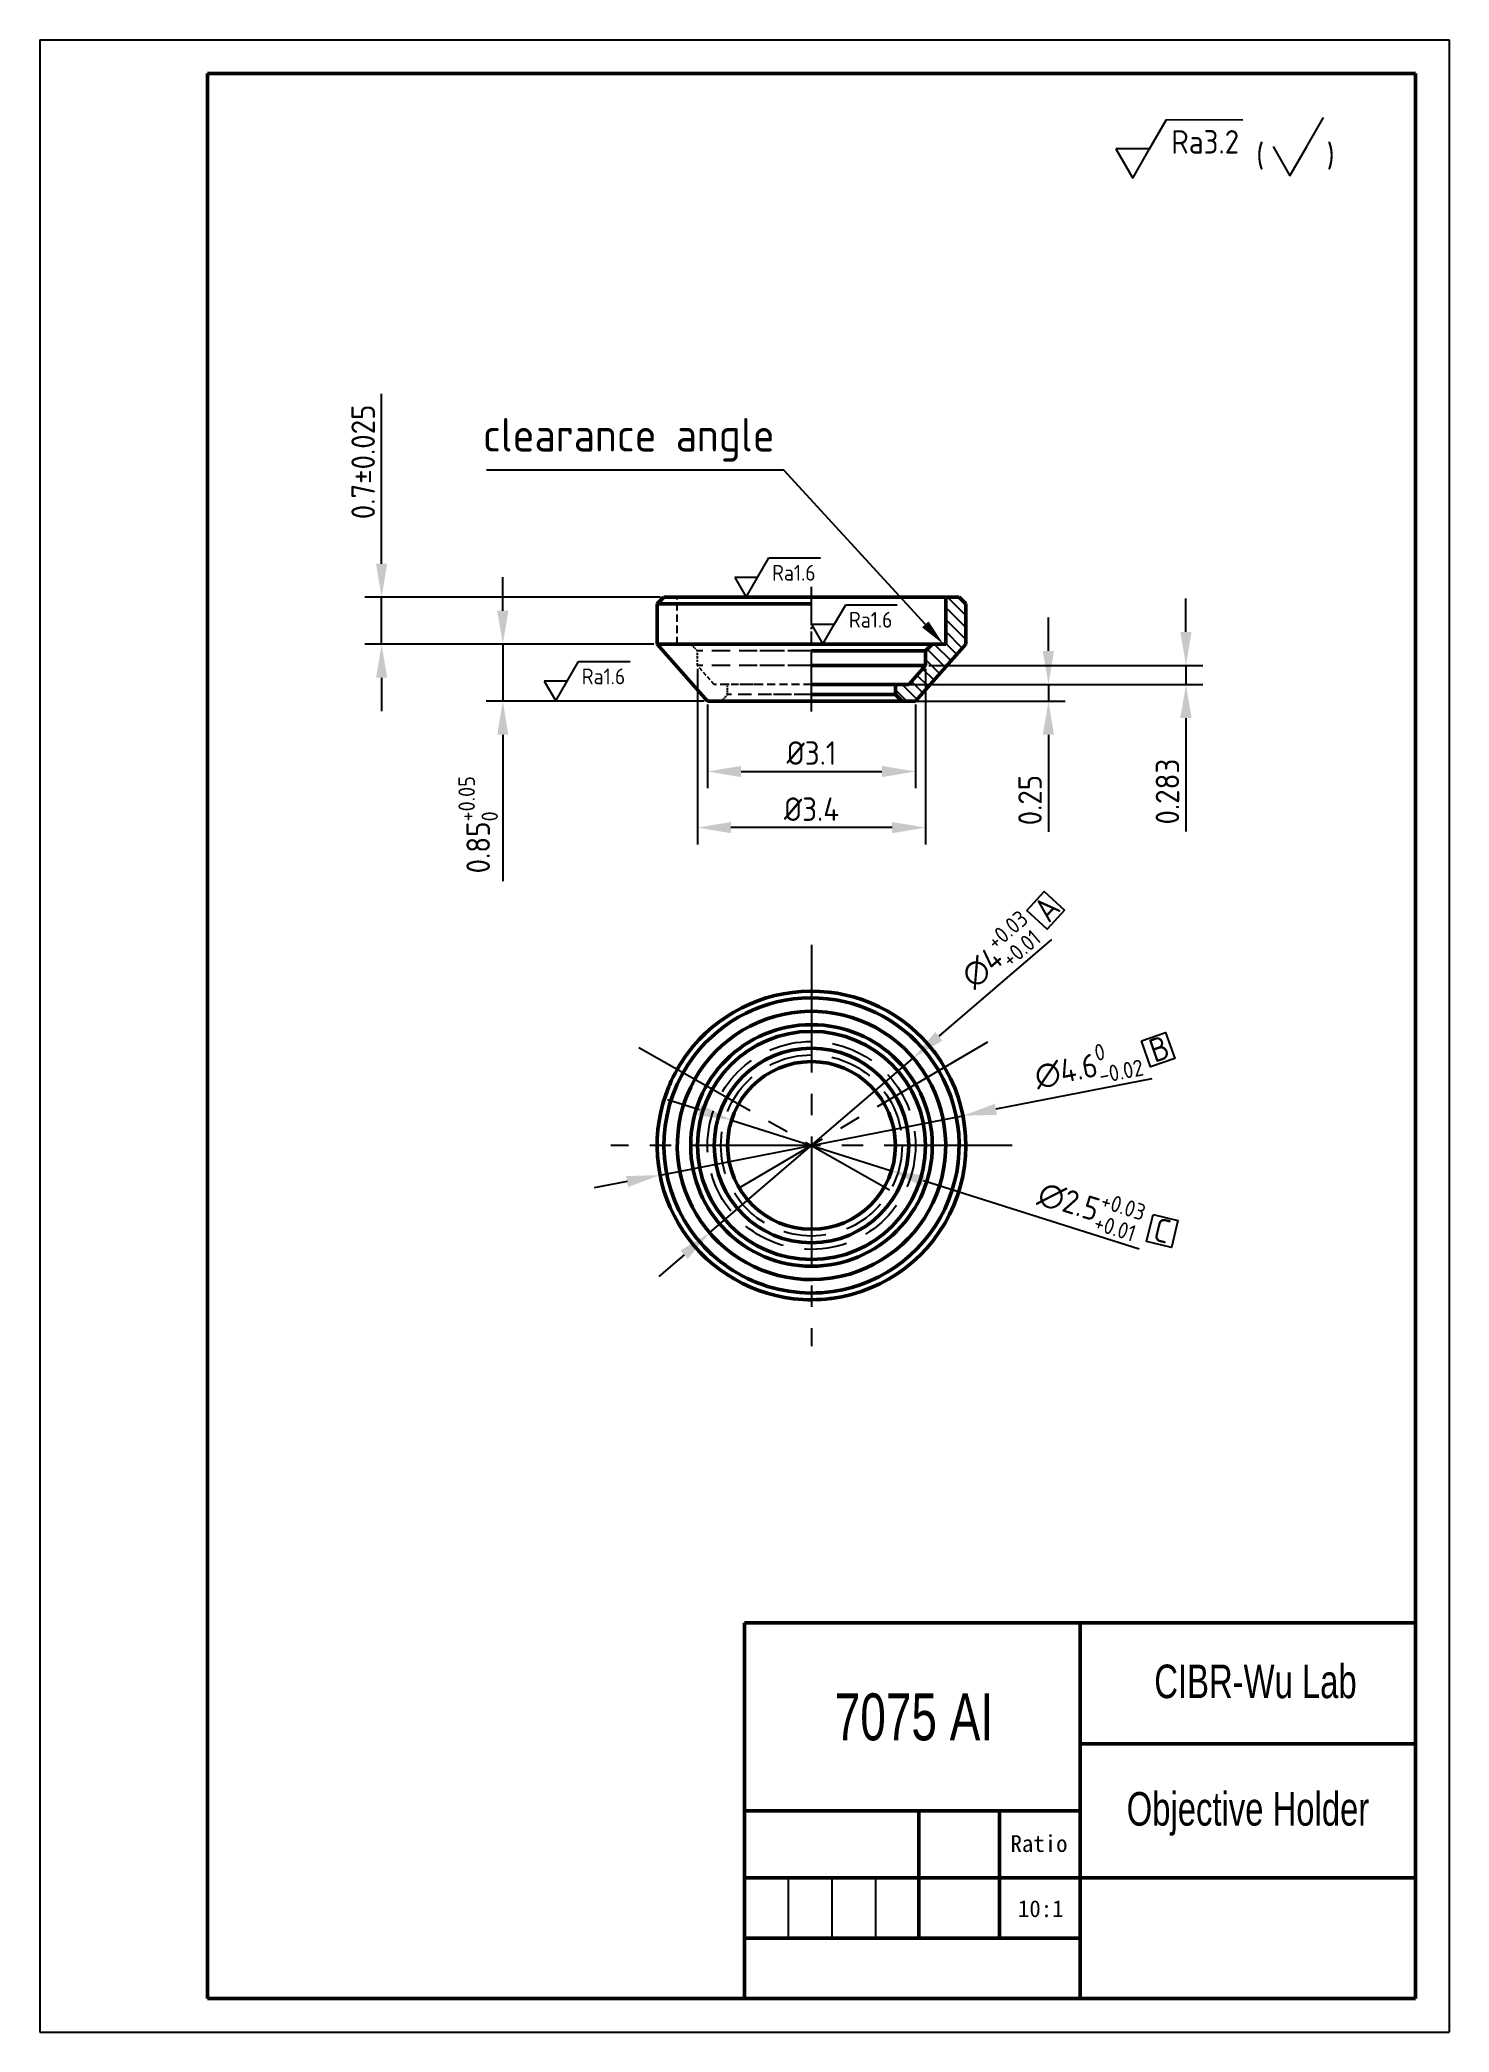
# Model space of a CAD drawing. Header units: millimetres. Extents: x 8456 to 8666, y 329 to 626.
import ezdxf
from ezdxf import colors
from ezdxf.entities.mleader import LeaderData, LeaderLine
from ezdxf.math import Vec2, Vec3

# ---------------------------------------------------------------- set-up
doc = ezdxf.new("R2010")
doc.units = ezdxf.units.MM
doc.linetypes.add('CENTER2', pattern=[28.575, 19.05, -3.175, 3.175, -3.175])
doc.linetypes.add('DASHED2', pattern=[9.525, 6.35, -3.175])
doc.layers.get('Defpoints').update_dxf_attribs({"linetype": 'CONTINUOUS'})
for name, color, linetype in [('中心线', 3, 'CENTER2'), ('尺寸', 4, 'CONTINUOUS'), ('文字', 3, 'CONTINUOUS'), ('细实线', 3, 'CONTINUOUS'), ('虚线', 4, 'DASHED2')]:
    doc.layers.add(name, color=color, linetype=linetype)
doc.layers.add('粗实线', color=2, linetype='CONTINUOUS', lineweight=50)
doc.styles.add('isocp', font='isocp.shx', dxfattribs={"height": 5})
doc.styles.add('isocp3.5', font='isocp.shx', dxfattribs={"height": 3.5})
doc.styles.get("Standard").update_dxf_attribs({"font": '', "height": 2.5})
doc.styles.add('数字', font='gdt.shx', dxfattribs={"width": 0.7, "height": 3.5})
doc.styles.get('Standard').set_extended_font_data('SimSun')
doc.dimstyles.new('形位公差', dxfattribs={"dimtxt": 3.5, "dimasz": 5, "dimexe": 2.5, "dimexo": 0.5, "dimgap": 1, "dimtad": 1, "dimdec": 3, "dimlfac": 0.1, "dimdsep": 46, "dimlunit": 6, "dimtxsty": 'isocp3.5', "dimcen": 2, "dimadec": 0, "dimazin": 0, "dimtfac": 1, "dimtdec": 3, "dimtmove": 0, "dimatfit": 3, "dimfxl": 1, "dimtolj": 1, "dimtzin": 0, "dimarcsym": 0})

# ---------------------------------------------------------------- blocks, each defined once
blk = doc.blocks.new('*D35')
at = {"layer": 'Defpoints', "color": 0, "ltscale": 0.5, "transparency": 16777216}
for p in [(8585.76, 473.87), (8555.41, 447.82)]:
    blk.add_point(p, dxfattribs=at)
at = {"layer": '尺寸', "color": 0, "lineweight": -2, "ltscale": 0.5, "transparency": 16777216}
for p, q in [((8606.37, 491.56), (8589.56, 477.13)), ((8555.41, 447.82), (8585.76, 473.87)), ((8551.62, 444.56), (8547.83, 441.3))]:
    blk.add_line(p, q, dxfattribs=at)
at = {"layer": '尺寸', "color": 0, "ltscale": 0.5, "transparency": 16777216}
for points in [[(8589.02, 477.76), (8590.1, 476.5), (8585.76, 473.87)], [(8551.08, 445.19), (8552.16, 443.93), (8555.41, 447.82)]]:
    blk.add_solid(points, dxfattribs=at)
at = {"layer": '尺寸', "color": 0, "ltscale": 0.5, "transparency": 16777216, "insert": (8598.52, 489.66), "char_height": 3.5, "attachment_point": 5, "rotation": 40.6471, "style": 'isocp3.5'}
blk.add_mtext('\\A1;∅4{\\H0.7x;\\S+0.03^ +0.01;}', dxfattribs=at)
blk = doc.blocks.new('*D36')
at = {"layer": 'Defpoints', "color": 0, "ltscale": 0.5, "transparency": 16777216}
for p in [(8558.67, 464.62), (8582.51, 457.07)]:
    blk.add_point(p, dxfattribs=at)
at = {"layer": '尺寸', "color": 0, "lineweight": -2, "ltscale": 0.5, "transparency": 16777216}
for p, q in [((8553.91, 466.13), (8549.14, 467.64)), ((8558.67, 464.62), (8582.51, 457.07)), ((8619.41, 445.37), (8587.27, 455.56))]:
    blk.add_line(p, q, dxfattribs=at)
at = {"layer": '尺寸', "color": 0, "ltscale": 0.5, "transparency": 16777216}
for points in [[(8554.16, 466.92), (8553.66, 465.34), (8558.67, 464.62)], [(8587.52, 456.35), (8587.02, 454.76), (8582.51, 457.07)]]:
    blk.add_solid(points, dxfattribs=at)
at = {"layer": '尺寸', "color": 0, "ltscale": 0.5, "transparency": 16777216, "insert": (8612.16, 451.52), "char_height": 3.5, "attachment_point": 5, "rotation": 342.4179, "style": 'isocp3.5'}
blk.add_mtext('\\A1;∅2.5{\\H0.7x;\\S+0.03^ +0.01;}', dxfattribs=at)
blk = doc.blocks.new('*D37')
at = {"layer": 'Defpoints', "color": 0, "ltscale": 0.5, "transparency": 16777216}
for p in [(8593.16, 465.27), (8548.02, 456.42)]:
    blk.add_point(p, dxfattribs=at)
at = {"layer": '尺寸', "color": 0, "lineweight": -2, "ltscale": 0.5, "transparency": 16777216}
for p, q in [((8621.29, 470.78), (8598.07, 466.23)), ((8548.02, 456.42), (8593.16, 465.27)), ((8543.11, 455.46), (8538.21, 454.5))]:
    blk.add_line(p, q, dxfattribs=at)
at = {"layer": '尺寸', "color": 0, "ltscale": 0.5, "transparency": 16777216}
for points in [[(8597.91, 467.05), (8598.23, 465.41), (8593.16, 465.27)], [(8542.95, 456.28), (8543.27, 454.64), (8548.02, 456.42)]]:
    blk.add_solid(points, dxfattribs=at)
at = {"layer": '尺寸', "color": 0, "ltscale": 0.5, "transparency": 16777216, "insert": (8611.78, 472.66), "char_height": 3.5, "attachment_point": 5, "rotation": 11.0902, "style": 'isocp3.5'}
blk.add_mtext('\\A1;∅4.6{\\H0.7x;\\S0^ -0.02;}', dxfattribs=at)
blk = doc.blocks.new('*D38')
at = {"layer": 'Defpoints', "color": 0, "ltscale": 0.5, "transparency": 16777216}
for p in [(8555.09, 527.06), (8586.09, 527.06), (8586.09, 516.59)]:
    blk.add_point(p, dxfattribs=at)
at = {"layer": '尺寸', "color": 0, "lineweight": -2, "ltscale": 0.5, "transparency": 16777216}
for p, q in [((8555.09, 526.56), (8555.09, 514.09)), ((8586.09, 526.56), (8586.09, 514.09)), ((8560.09, 516.59), (8581.09, 516.59))]:
    blk.add_line(p, q, dxfattribs=at)
at = {"layer": '尺寸', "color": 0, "ltscale": 0.5, "transparency": 16777216}
for points in [[(8560.09, 517.42), (8560.09, 515.75), (8555.09, 516.59)], [(8581.09, 517.42), (8581.09, 515.75), (8586.09, 516.59)]]:
    blk.add_solid(points, dxfattribs=at)
at = {"layer": '尺寸', "color": 0, "ltscale": 0.5, "transparency": 16777216, "insert": (8570.59, 519.34), "char_height": 3.5, "attachment_point": 5, "style": 'isocp3.5'}
blk.add_mtext('\\A1;%%C3.1', dxfattribs=at)
blk = doc.blocks.new('*D39')
at = {"layer": 'Defpoints', "color": 0, "ltscale": 0.5, "transparency": 16777216}
for p in [(8553.59, 532.4), (8587.59, 532.4), (8553.59, 508.22)]:
    blk.add_point(p, dxfattribs=at)
at = {"layer": '尺寸', "color": 0, "lineweight": -2, "ltscale": 0.5, "transparency": 16777216}
for p, q in [((8553.59, 531.9), (8553.59, 505.72)), ((8587.59, 531.9), (8587.59, 505.72)), ((8582.59, 508.22), (8558.59, 508.22))]:
    blk.add_line(p, q, dxfattribs=at)
at = {"layer": '尺寸', "color": 0, "ltscale": 0.5, "transparency": 16777216}
for points in [[(8558.59, 509.06), (8558.59, 507.39), (8553.59, 508.22)], [(8582.59, 509.06), (8582.59, 507.39), (8587.59, 508.22)]]:
    blk.add_solid(points, dxfattribs=at)
at = {"layer": '尺寸', "color": 0, "ltscale": 0.5, "transparency": 16777216, "insert": (8570.59, 510.97), "char_height": 3.5, "attachment_point": 5, "style": 'isocp3.5'}
blk.add_mtext('\\A1;%%C3.4', dxfattribs=at)
blk = doc.blocks.new('*D40')
at = {"layer": 'Defpoints', "color": 0, "ltscale": 0.5, "transparency": 16777216}
for p in [(8583.09, 529.56), (8584.09, 527.06), (8605.9, 527.06)]:
    blk.add_point(p, dxfattribs=at)
at = {"layer": '尺寸', "color": 0, "lineweight": -2, "ltscale": 0.5, "transparency": 16777216}
for p, q in [((8605.9, 534.56), (8605.9, 539.56)), ((8583.59, 529.56), (8608.4, 529.56)), ((8605.9, 529.56), (8605.9, 527.06)), ((8584.59, 527.06), (8608.4, 527.06)), ((8605.9, 522.06), (8605.9, 507.57))]:
    blk.add_line(p, q, dxfattribs=at)
at = {"layer": '尺寸', "color": 0, "ltscale": 0.5, "transparency": 16777216}
for points in [[(8605.06, 534.56), (8606.73, 534.56), (8605.9, 529.56)], [(8605.06, 522.06), (8606.73, 522.06), (8605.9, 527.06)]]:
    blk.add_solid(points, dxfattribs=at)
at = {"layer": '尺寸', "color": 0, "ltscale": 0.5, "transparency": 16777216, "insert": (8603.15, 512.32), "char_height": 3.5, "attachment_point": 5, "rotation": 90, "style": 'isocp3.5'}
blk.add_mtext('\\A1;0.25', dxfattribs=at)
blk = doc.blocks.new('*D41')
at = {"layer": 'Defpoints', "color": 0, "ltscale": 0.5, "transparency": 16777216}
for p in [(8587.59, 532.4), (8585.09, 529.56), (8626.39, 529.56)]:
    blk.add_point(p, dxfattribs=at)
at = {"layer": '尺寸', "color": 0, "lineweight": -2, "ltscale": 0.5, "transparency": 16777216}
for p, q in [((8626.39, 537.4), (8626.39, 542.4)), ((8588.09, 532.4), (8628.89, 532.4)), ((8626.39, 532.4), (8626.39, 529.56)), ((8585.59, 529.56), (8628.89, 529.56)), ((8626.39, 524.56), (8626.39, 507.62))]:
    blk.add_line(p, q, dxfattribs=at)
at = {"layer": '尺寸', "color": 0, "ltscale": 0.5, "transparency": 16777216}
for points in [[(8625.55, 537.4), (8627.22, 537.4), (8626.39, 532.4)], [(8625.55, 524.56), (8627.22, 524.56), (8626.39, 529.56)]]:
    blk.add_solid(points, dxfattribs=at)
at = {"layer": '尺寸', "color": 0, "ltscale": 0.5, "transparency": 16777216, "insert": (8623.63, 513.59), "char_height": 3.5, "attachment_point": 5, "rotation": 90, "style": 'isocp3.5'}
blk.add_mtext('\\A1;0.283', dxfattribs=at)
blk = doc.blocks.new('*D42')
at = {"layer": 'Defpoints', "color": 0, "ltscale": 0.5, "transparency": 16777216}
for p in [(8547.59, 535.56), (8524.59, 527.06), (8555.09, 527.06)]:
    blk.add_point(p, dxfattribs=at)
at = {"layer": '尺寸', "color": 0, "lineweight": -2, "ltscale": 0.5, "transparency": 16777216}
for p, q in [((8524.59, 540.56), (8524.59, 545.56)), ((8547.09, 535.56), (8522.09, 535.56)), ((8524.59, 535.56), (8524.59, 527.06)), ((8554.59, 527.06), (8522.09, 527.06)), ((8524.59, 522.06), (8524.59, 500.23))]:
    blk.add_line(p, q, dxfattribs=at)
at = {"layer": '尺寸', "color": 0, "ltscale": 0.5, "transparency": 16777216}
for points in [[(8523.76, 540.56), (8525.42, 540.56), (8524.59, 535.56)], [(8523.76, 522.06), (8525.42, 522.06), (8524.59, 527.06)]]:
    blk.add_solid(points, dxfattribs=at)
at = {"layer": '尺寸', "color": 0, "ltscale": 0.5, "transparency": 16777216, "insert": (8520.92, 508.65), "char_height": 3.5, "attachment_point": 5, "rotation": 90, "style": 'isocp3.5'}
blk.add_mtext('\\A1;0.85{\\H0.7x;\\S+0.05^ 0;}', dxfattribs=at)
blk = doc.blocks.new('*D43')
at = {"layer": 'Defpoints', "color": 0, "ltscale": 0.5, "transparency": 16777216}
for p in [(8506.53, 542.56), (8548.59, 542.56), (8547.59, 535.56)]:
    blk.add_point(p, dxfattribs=at)
at = {"layer": '尺寸', "color": 0, "lineweight": -2, "ltscale": 0.5, "transparency": 16777216}
for p, q in [((8506.53, 547.56), (8506.53, 572.91)), ((8548.09, 542.56), (8504.03, 542.56)), ((8506.53, 535.56), (8506.53, 542.56)), ((8547.09, 535.56), (8504.03, 535.56)), ((8506.53, 530.56), (8506.53, 525.56))]:
    blk.add_line(p, q, dxfattribs=at)
at = {"layer": '尺寸', "color": 0, "ltscale": 0.5, "transparency": 16777216}
for points in [[(8505.7, 547.56), (8507.36, 547.56), (8506.53, 542.56)], [(8505.7, 530.56), (8507.36, 530.56), (8506.53, 535.56)]]:
    blk.add_solid(points, dxfattribs=at)
at = {"layer": '尺寸', "color": 0, "ltscale": 0.5, "transparency": 16777216, "insert": (8503.78, 562.74), "char_height": 3.5, "attachment_point": 5, "rotation": 90, "style": 'isocp3.5'}
blk.add_mtext('\\A1;0.7±0.025', dxfattribs=at)

msp = doc.modelspace()

# ---------------------------------------------------------------- hatches: boundary and pattern name
at = {"layer": '细实线', "ltscale": 0.5}
h = msp.add_hatch(dxfattribs=at)
h.set_pattern_fill('ANSI31', color=256, scale=0.4, angle=90)
h.set_pattern_definition([(135, (0, -44.4), (-0.89802561, -0.89802561), [])])
h.paths.add_polyline_path([(8590.5895, 535.5648), (8588.5895, 535.5648), (8587.5895, 534.5648), (8587.5895, 532.3982), (8585.0895, 529.5648), (8583.0895, 529.5648), (8583.0895, 528.0648), (8584.0895, 527.0648), (8586.0895, 527.0648), (8593.5895, 535.5648), (8593.5895, 541.5648), (8592.5895, 542.5648), (8590.5895, 542.5648)])

# ---------------------------------------------------------------- linework, layer by layer
at = {"layer": '中心线', "ltscale": 0.465149}
msp.add_line((8570.5895, 525.5094), (8570.5895, 544.1153), dxfattribs=at)
at = {"layer": '中心线', "ltscale": 0.100116}
msp.add_line((8570.5895, 535.5648), (8570.5895, 539.5695), dxfattribs=at)
at = {"layer": '中心线'}
for p, q in [((8570.5895, 490.7433), (8570.5895, 430.9434)), ((8544.868, 475.4477), (8582.23, 454.234)), ((8596.824, 476.2428), (8559.7719, 454.4935)), ((8600.4895, 460.8433), (8540.6895, 460.8433))]:
    msp.add_line(p, q, dxfattribs=at)
at = {"layer": '尺寸', "ltscale": 0.5}
for p, q in [((8620.9687, 609.4048), (8623.4833, 613.7603)), ((8623.4833, 613.7603), (8634.856, 613.7543)), ((8644.3926, 609.7384), (8646.9072, 614.0939)), ((8615.9393, 609.4048), (8618.454, 605.0493)), ((8620.9687, 609.4048), (8615.9393, 609.4048)), ((8618.454, 605.0493), (8620.9687, 609.4048)), ((8639.3633, 609.7384), (8641.8779, 605.3828)), ((8641.8779, 605.3828), (8644.3926, 609.7384)), ((8566.4763, 561.533), (8522.1589, 561.533)), ((8562.5377, 545.5048), (8564.2351, 548.4448)), ((8564.2351, 548.4448), (8571.9117, 548.4407)), ((8559.143, 545.5048), (8560.8403, 542.5648)), ((8562.5377, 545.5048), (8559.143, 545.5048)), ((8560.8403, 542.5648), (8562.5377, 545.5048)), ((8573.9843, 538.5048), (8575.6817, 541.4448)), ((8575.6817, 541.4448), (8583.3583, 541.4407)), ((8570.5895, 538.5048), (8572.2869, 535.5648)), ((8573.9843, 538.5048), (8570.5895, 538.5048)), ((8572.2869, 535.5648), (8573.9843, 538.5048)), ((8534.1726, 530.0601), (8535.87, 533.0001)), ((8535.87, 533.0001), (8543.5466, 532.996)), ((8530.7778, 530.0601), (8532.4752, 527.1202)), ((8534.1726, 530.0601), (8530.7778, 530.0601)), ((8532.4752, 527.1202), (8534.1726, 530.0601))]:
    msp.add_line(p, q, dxfattribs=at)
for points in [[(8602.6798, 495.8615), (8605.2406, 498.6753), (8608.2852, 495.9044), (8605.7244, 493.0906)], [(8619.7614, 476.444), (8623.355, 477.6934), (8624.707, 473.805), (8621.1134, 472.5556)], [(8621.4795, 450.5325), (8625.1783, 449.6416), (8624.2143, 445.6393), (8620.5155, 446.5302)]]:
    msp.add_lwpolyline(points, close=True, dxfattribs=at)
at = {"layer": '粗实线'}
for p, q in [((8480.6061, 620.6585), (8660.6061, 620.6585)), ((8480.6061, 620.6585), (8480.6061, 333.6585)), ((8660.6061, 620.6585), (8660.6061, 333.6585)), ((8582.5563, 535.5648), (8547.5895, 535.5648)), ((8480.6061, 389.6585), (8480.6061, 333.6585)), ((8560.6061, 389.6585), (8560.6061, 333.6585)), ((8610.6061, 389.6585), (8610.6061, 333.6585)), ((8660.6061, 389.6585), (8660.6061, 333.6585)), ((8610.6061, 371.6585), (8660.6061, 371.6585)), ((8586.6061, 361.6585), (8586.6061, 342.6585)), ((8598.6061, 361.6585), (8598.6061, 342.6585)), ((8560.6061, 351.6585), (8660.6061, 351.6585)), ((8560.6061, 342.6585), (8610.6061, 342.6585)), ((8480.6061, 333.6585), (8660.6061, 333.6585))]:
    msp.add_line(p, q, dxfattribs=at)
at = {"layer": '粗实线', "ltscale": 0.035355}
for p, q in [((8548.5895, 542.5648), (8547.5895, 541.5648)), ((8592.5895, 542.5648), (8593.5895, 541.5648)), ((8587.5895, 534.5648), (8588.5895, 535.5648)), ((8583.0895, 528.0648), (8584.0895, 527.0648))]:
    msp.add_line(p, q, dxfattribs=at)
at = {"layer": '粗实线', "ltscale": 0.04386}
msp.add_line((8549.3439, 541.5648), (8547.5895, 541.5648), dxfattribs=at)
at = {"layer": '粗实线', "ltscale": 0.27583}
for p, q in [((8558.6227, 541.5648), (8547.5895, 541.5648)), ((8558.6227, 535.5648), (8547.5895, 535.5648))]:
    msp.add_line(p, q, dxfattribs=at)
at = {"layer": '粗实线', "ltscale": 0.15}
for p, q in [((8547.5895, 535.5648), (8547.5895, 541.5648)), ((8593.5895, 535.5648), (8593.5895, 541.5648))]:
    msp.add_line(p, q, dxfattribs=at)
at = {"layer": '粗实线', "ltscale": 0.263837}
msp.add_line((8559.143, 542.5648), (8548.5895, 542.5648), dxfattribs=at)
at = {"layer": '粗实线', "ltscale": 0.033086}
msp.add_line((8551.9129, 542.5648), (8550.5895, 542.5648), dxfattribs=at)
at = {"layer": '粗实线', "ltscale": 0.232571}
msp.add_line((8570.5895, 541.5648), (8558.6227, 541.5648), dxfattribs=at)
at = {"layer": '粗实线', "ltscale": 0.215089}
msp.add_line((8567.7465, 542.5648), (8559.143, 542.5648), dxfattribs=at)
at = {"layer": '粗实线', "ltscale": 0.348834}
msp.add_line((8580.9954, 542.5648), (8567.042, 542.5648), dxfattribs=at)
at = {"layer": '粗实线', "ltscale": 0.128208}
msp.add_line((8586.1237, 542.5648), (8580.9954, 542.5648), dxfattribs=at)
at = {"layer": '粗实线', "ltscale": 0.043568}
msp.add_line((8586.1237, 542.5648), (8589.1611, 542.5648), dxfattribs=at)
at = {"layer": '粗实线', "ltscale": 0.035711}
msp.add_line((8590.5895, 542.5648), (8589.1611, 542.5648), dxfattribs=at)
at = {"layer": '粗实线', "ltscale": 0.175}
msp.add_line((8590.5895, 535.5648), (8590.5895, 542.5648), dxfattribs=at)
at = {"layer": '粗实线', "ltscale": 0.05}
for p, q in [((8590.5895, 542.5648), (8592.5895, 542.5648)), ((8590.5895, 535.5648), (8588.5895, 535.5648)), ((8585.0895, 529.5648), (8583.0895, 529.5648)), ((8586.0895, 527.0648), (8584.0895, 527.0648))]:
    msp.add_line(p, q, dxfattribs=at)
at = {"layer": '粗实线', "ltscale": 0.283395}
for p, q in [((8555.0895, 527.0648), (8547.5895, 535.5648)), ((8586.0895, 527.0648), (8593.5895, 535.5648))]:
    msp.add_line(p, q, dxfattribs=at)
at = {"layer": '粗实线', "ltscale": 0.239852}
msp.add_line((8560.1836, 535.5648), (8550.5895, 535.5648), dxfattribs=at)
at = {"layer": '粗实线', "ltscale": 0.29917}
msp.add_line((8570.5895, 535.5648), (8558.6227, 535.5648), dxfattribs=at)
at = {"layer": '粗实线', "ltscale": 0.260148}
msp.add_line((8570.5895, 535.5648), (8560.1836, 535.5648), dxfattribs=at)
at = {"layer": '粗实线', "ltscale": 0.234132}
msp.add_line((8579.9548, 535.5648), (8570.5895, 535.5648), dxfattribs=at)
at = {"layer": '粗实线', "ltscale": 0.215867}
msp.add_line((8588.5895, 535.5648), (8579.9548, 535.5648), dxfattribs=at)
at = {"layer": '粗实线', "ltscale": 0.221075}
for p, q in [((8579.4345, 534.5648), (8570.5915, 534.5648)), ((8579.4345, 532.3982), (8570.5915, 532.3982))]:
    msp.add_line(p, q, dxfattribs=at)
at = {"layer": '粗实线', "ltscale": 0.203874}
for p, q in [((8587.5895, 534.5648), (8579.4345, 534.5648)), ((8587.5895, 532.3982), (8579.4345, 532.3982))]:
    msp.add_line(p, q, dxfattribs=at)
at = {"layer": '粗实线', "ltscale": 0.094464}
msp.add_line((8585.0895, 529.5648), (8587.5895, 532.3982), dxfattribs=at)
at = {"layer": '粗实线', "ltscale": 0.054167}
msp.add_line((8587.5895, 532.3982), (8587.5895, 534.5648), dxfattribs=at)
at = {"layer": '粗实线', "ltscale": 0.162592}
msp.add_line((8577.0932, 529.5648), (8570.5895, 529.5648), dxfattribs=at)
at = {"layer": '粗实线', "ltscale": 0.149907}
for p, q in [((8583.0895, 529.5648), (8577.0932, 529.5648)), ((8583.0895, 528.0648), (8577.0932, 528.0648))]:
    msp.add_line(p, q, dxfattribs=at)
at = {"layer": '粗实线', "ltscale": 0.0375}
msp.add_line((8583.0895, 528.0648), (8583.0895, 529.5648), dxfattribs=at)
at = {"layer": '粗实线', "ltscale": 0.185885}
msp.add_line((8562.5249, 527.0648), (8555.0895, 527.0648), dxfattribs=at)
at = {"layer": '粗实线', "ltscale": 0.135681}
msp.add_line((8562.5167, 527.0648), (8557.0895, 527.0648), dxfattribs=at)
at = {"layer": '粗实线', "ltscale": 0.201615}
msp.add_line((8570.5895, 527.0648), (8562.5249, 527.0648), dxfattribs=at)
at = {"layer": '粗实线', "ltscale": 0.175599}
msp.add_line((8577.6135, 527.0648), (8570.5895, 527.0648), dxfattribs=at)
at = {"layer": '粗实线', "ltscale": 0.162555}
msp.add_line((8577.0932, 528.0648), (8570.591, 528.0648), dxfattribs=at)
at = {"layer": '粗实线', "ltscale": 0.1619}
msp.add_line((8584.0895, 527.0648), (8577.6135, 527.0648), dxfattribs=at)
at = {"layer": '粗实线', "ltscale": 0.009274}
for p, q in [((8586.1237, 473.4405), (8586.3547, 473.1502)), ((8551.9129, 467.9978), (8552.0488, 468.343)), ((8573.7318, 441.0917), (8573.3649, 441.0369))]:
    msp.add_line(p, q, dxfattribs=at)
at = {"layer": '粗实线', "ltscale": 0.004926}
for p, q in [((8588.8424, 474.8373), (8588.9616, 474.6804)), ((8549.3439, 469.6538), (8549.4201, 469.8355))]:
    msp.add_line(p, q, dxfattribs=at)
at = {"layer": '粗实线', "ltscale": 0.004927}
msp.add_line((8573.5822, 438.0389), (8573.3867, 438.0141), dxfattribs=at)
at = {"layer": '粗实线', "ltscale": 0.5}
for p, q in [((8560.6061, 389.6585), (8660.6061, 389.6585)), ((8610.6061, 361.6585), (8560.6061, 361.6585))]:
    msp.add_line(p, q, dxfattribs=at)
at = {"layer": '粗实线'}
for radius in [18, 17, 14.5, 12.5]:
    msp.add_circle((8570.5895, 460.8433), radius, dxfattribs=at)
for radius, start, end in [(23, 37.476357, 143.348814), (22, 38.250077, 142.575117), (20, 39.039521, 157.976811), (22, 142.575117, 278.250074), (23, 143.348814, 156.985491), (23, 277.476357, 36.985495), (20, 279.039521, 37.976815), (22, 278.250074, 38.250077), (23, 157.476363, 263.348814), (20, 159.03952, 277.976812), (23, 263.348766, 276.985492)]:
    msp.add_arc((8570.5895, 460.8433), radius, start, end, dxfattribs=at)
at = {"layer": '细实线'}
for p, q in [((8455.6061, 625.6585), (8665.6061, 625.6585)), ((8455.6061, 625.6585), (8455.6061, 328.6585)), ((8665.6061, 625.6585), (8665.6061, 328.6585)), ((8567.1061, 351.6585), (8567.1061, 342.6585)), ((8573.6061, 351.6585), (8573.6061, 342.6585)), ((8580.1061, 351.6585), (8580.1061, 342.6585)), ((8455.6061, 328.6585), (8665.6061, 328.6585))]:
    msp.add_line(p, q, dxfattribs=at)
at = {"layer": '虚线', "ltscale": 0.175}
msp.add_line((8550.5895, 535.5648), (8550.5895, 542.5648), dxfattribs=at)
at = {"layer": '虚线', "ltscale": 0.035355}
for p, q in [((8553.5895, 534.5648), (8552.5895, 535.5648)), ((8558.0895, 528.0648), (8557.0895, 527.0648))]:
    msp.add_line(p, q, dxfattribs=at)
at = {"layer": '虚线', "ltscale": 0.425051}
for p, q in [((8570.5915, 534.5648), (8553.5895, 534.5648)), ((8570.5915, 532.3982), (8553.5895, 532.3982))]:
    msp.add_line(p, q, dxfattribs=at)
at = {"layer": '虚线', "ltscale": 0.054167}
msp.add_line((8553.5895, 532.3982), (8553.5895, 534.5648), dxfattribs=at)
at = {"layer": '虚线', "ltscale": 0.094464}
msp.add_line((8556.0895, 529.5648), (8553.5895, 532.3982), dxfattribs=at)
at = {"layer": '虚线', "ltscale": 0.221126}
for p, q in [((8570.5895, 534.5648), (8561.7444, 534.5648)), ((8570.5895, 532.3982), (8561.7444, 532.3982))]:
    msp.add_line(p, q, dxfattribs=at)
at = {"layer": '虚线', "ltscale": 0.173893}
msp.add_line((8563.0452, 529.5648), (8556.0895, 529.5648), dxfattribs=at)
at = {"layer": '虚线', "ltscale": 0.12389}
msp.add_line((8563.0451, 529.5648), (8558.0895, 529.5648), dxfattribs=at)
at = {"layer": '虚线', "ltscale": 0.0375}
msp.add_line((8558.0895, 528.0648), (8558.0895, 529.5648), dxfattribs=at)
at = {"layer": '虚线', "ltscale": 0.188607}
msp.add_line((8570.5895, 529.5648), (8563.0452, 529.5648), dxfattribs=at)
at = {"layer": '虚线', "ltscale": 0.312537}
msp.add_line((8570.591, 528.0648), (8558.0895, 528.0648), dxfattribs=at)
at = {"layer": '虚线', "ltscale": 0.162593}
msp.add_line((8570.5895, 528.0648), (8564.0858, 528.0648), dxfattribs=at)
at = {"layer": '虚线'}
for radius in [15.5, 13.5]:
    msp.add_circle((8570.5895, 460.8433), radius, dxfattribs=at)

# ---------------------------------------------------------------- texts
at = {"layer": '尺寸', "ltscale": 0.5, "attachment_point": 1}
for s, width, insert, char_height, style in [('Ra3.2', 13.902947, (8624.2095, 612.2028), 3.5, 'isocp3.5'), ('\\pi-10.5,l14,t14;(^I)', 19.89372, (8633.3684, 610.1482), 3.5, 'isocp3.5'), ('clearance angle', 70.130238, (8521.6326, 569.2871), 5, 'isocp'), ('Ra1.6', 13.902947, (8564.7253, 547.3934), 2.3625, 'isocp3.5'), ('Ra1.6', 13.902947, (8576.1719, 540.3934), 2.3625, 'isocp3.5'), ('Ra1.6', 13.902947, (8536.3601, 531.9487), 2.3625, 'isocp3.5')]:
    msp.add_mtext_dynamic_manual_height_columns(s, width=width, gutter_width=25, heights=[0], dxfattribs=dict(at, insert=insert, char_height=char_height, style=style))
at = {"layer": '尺寸', "ltscale": 0.5, "char_height": 3.5438, "attachment_point": 1, "style": 'isocp3.5'}
for s, insert, rotation in [('A', (8603.3411, 496.2673), 47.695138), ('B', (8620.5363, 476.4847), 19.171733), ('C', (8622.1534, 450.148), 346.457387)]:
    msp.add_mtext_dynamic_manual_height_columns(s, width=13.902947, gutter_width=25, heights=[0], dxfattribs=dict(at, insert=insert, rotation=rotation))
at = {"layer": '文字', "attachment_point": 1, "style": '数字'}
for s, insert, char_height, width in [('{\\fArial|b0|i0|c0|p34;CIBR-Wu Lab}', (8621.6695, 383.4516), 5, 31.389859), ('{\\fArial|b0|i0|c0|p34;7075 AI}', (8574.0573, 379.1595), 7, 27.056362), ('{\\fArial|b0|i0|c0|p34;Objective Holder}', (8617.5588, 364.4509), 5, 44.370701)]:
    msp.add_mtext(s, dxfattribs=dict(at, insert=insert, char_height=char_height, width=width))
at = {"layer": '文字', "char_height": 2.5, "attachment_point": 1}
for s, insert, width in [('Ratio', (8600.2454, 358.0222), 9.1843), ('10:1', (8601.3512, 348.3171), 31.6458)]:
    msp.add_mtext(s, dxfattribs=dict(at, insert=insert, width=width))

# ---------------------------------------------------------------- dimensions: what is measured, and where the dimension line sits
at = {"layer": '尺寸', "ltscale": 0.5}
for base, p2, text, picture, middle in [((8506.5289, 542.5648), (8548.5895, 542.5648), '<>±0.025', '*D43', (8503.7786, 562.7387)), ((8524.5896, 527.0648), (8555.0895, 527.0648), '<>{\\H0.7x;\\S+0.05^ 0;}', '*D42', (8520.9241, 508.6452))]:
    dim = msp.add_linear_dim(base=base, p1=(8547.5895, 535.5648), p2=p2, angle=90, text=text, dimstyle='形位公差', dxfattribs=at)
    dim.commit()
    dim.dimension.update_dxf_attribs({"geometry": picture, "text_midpoint": middle})
for base, p1, p2, picture, middle in [((8626.3852, 529.5648), (8587.5895, 532.3982), (8585.0895, 529.5648), '*D41', (8623.6348, 513.591)), ((8605.897, 527.0648), (8583.0895, 529.5648), (8584.0895, 527.0648), '*D40', (8603.1467, 512.316))]:
    dim = msp.add_linear_dim(base=base, p1=p1, p2=p2, angle=90, dimstyle='形位公差', dxfattribs=at)
    dim.commit()
    dim.dimension.update_dxf_attribs({"geometry": picture, "text_midpoint": middle})
for base, p1, p2, picture, middle in [((8553.5895, 508.2236), (8587.5895, 532.3982), (8553.5895, 532.3982), '*D39', (8570.5895, 510.9736)), ((8586.0895, 516.5883), (8555.0895, 527.0648), (8586.0895, 527.0648), '*D38', (8570.5895, 519.3383))]:
    dim = msp.add_linear_dim(base=base, p1=p1, p2=p2, text='%%C<>', dimstyle='形位公差', dxfattribs=at)
    dim.commit()
    dim.dimension.update_dxf_attribs({"geometry": picture, "text_midpoint": middle})
for p1, p2, text, picture, middle in [((8555.4147, 447.8154), (8585.7642, 473.8713), '<>{\\H0.7x;\\S+0.03^ +0.01;}', '*D35', (8600.9101, 486.8745)), ((8548.019, 456.4192), (8593.16, 465.2675), '<>{\\H0.7x;\\S0^ -0.02;}', '*D37', (8612.49, 469.0564)), ((8558.6734, 464.6192), (8582.5055, 457.0674), '<>{\\H0.7x;\\S+0.03^ +0.01;}', '*D36', (8611.0547, 448.0209))]:
    dim = msp.add_diameter_dim_2p(p1=p1, p2=p2, text=text, dimstyle='形位公差', dxfattribs=at)
    dim.commit()
    dim.dimension.update_dxf_attribs({"geometry": picture, "text_midpoint": middle, "dimtype": 163})

# ---------------------------------------------------------------- leaders
ml = msp.add_multileader_mtext('Standard', dxfattribs=at)
ml.set_content('')
ml.set_leader_properties()
ml.build(insert=Vec2(0, 0))
ml.multileader.update_dxf_attribs({"has_dogleg": 0, "text_right_attachment_type": 6, "dogleg_length": 0.36})
ctx = ml.context
ctx.base_point, ctx.char_height, ctx.plane_origin = Vec3(8566.4763, 561.533), 2.5, Vec3(8590.2565, 535.5648)
ctx.right_attachment = 6
notes = []
notes.append((ctx, [(0, (1, 1, 0), (8566.8363, 561.533), (-1, 0), 0.36, [(0, [(8590.2565, 535.5648)], 0, [])])]))
ctx.mtext, ml.multileader.dxf.content_type = None, 0
for ctx, leaders in notes:
    for number, flags, end, landing, length, lines in leaders:
        leader = LeaderData()
        leader.index, (leader.has_last_leader_line, leader.has_dogleg_vector, leader.attachment_direction) = number, flags
        leader.last_leader_point, leader.dogleg_vector, leader.dogleg_length = Vec3(end), Vec3(landing), length
        for number, points, colour, breaks in lines:
            line = LeaderLine()
            line.index, line.vertices, line.color, line.breaks = number, Vec3.list(points), colors.encode_raw_color(colour), breaks
            leader.lines.append(line)
        ctx.leaders.append(leader)

doc.saveas('drawing.dxf')
